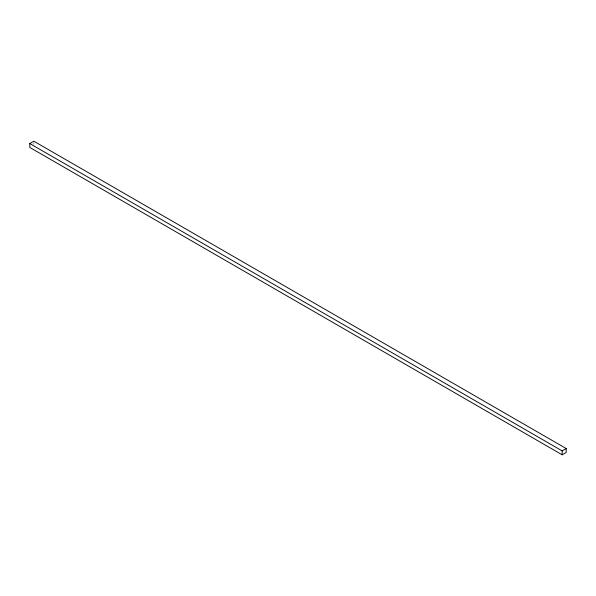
<?xml version="1.0" encoding="UTF-8"?>
<svg xmlns="http://www.w3.org/2000/svg" width="596" height="596" viewBox="0 0 596 596"><rect width="100%" height="100%" fill="white"/><g stroke="black" fill="none" stroke-linecap="round" stroke-linejoin="round"><path stroke-width="0.45" stroke-dasharray="2.98 2.23" d="M33.853 142.764L33.853 144.329"/><path stroke-width="0.89" d="M29.8 143.547L33.853 141.207L566.2 448.557L566.2 452.453L562.147 454.793L29.8 147.443L29.8 143.547L562.147 450.896L566.2 448.557M562.147 450.896L562.147 454.793"/></g></svg>
